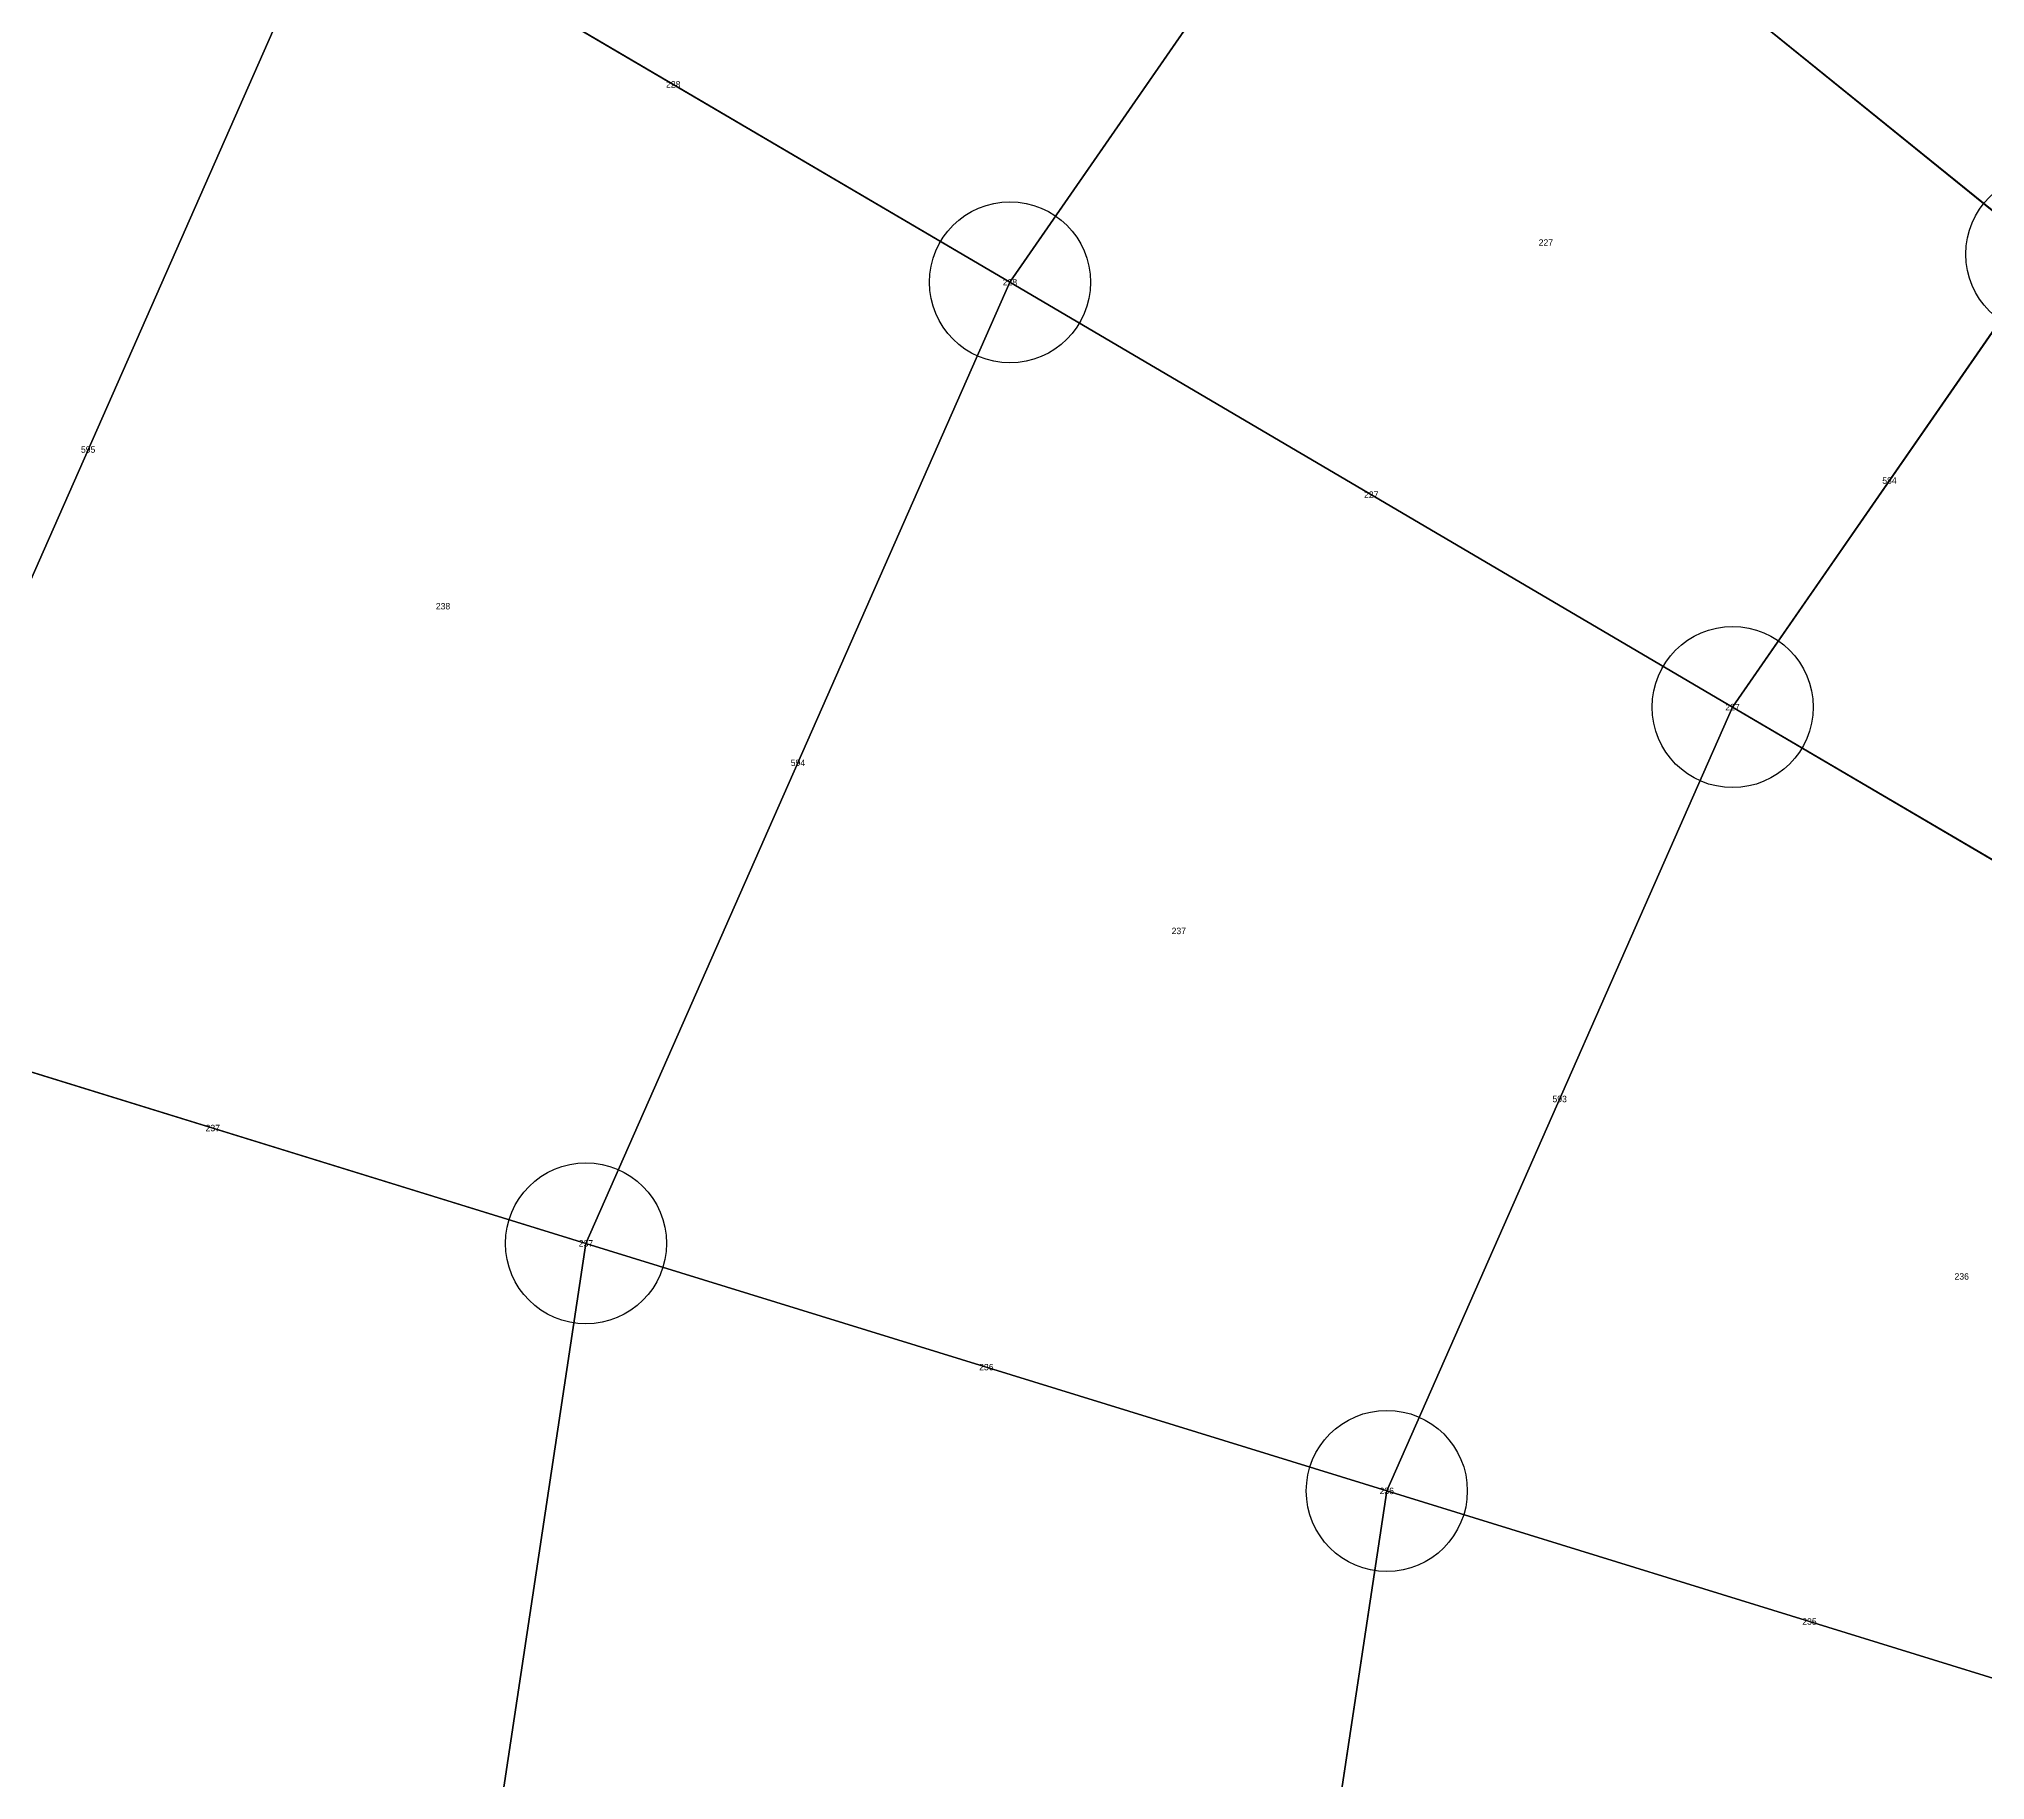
# Model space of a CAD drawing. Extents: x -2.75 to 2.75, y -2.5 to 2.5.
# Drawn here: x -1.518 to -0.913, y 0.25 to 0.79 of the extents above; entities that cross this region are included whole.
import ezdxf
from ezdxf.enums import TextEntityAlignment as Align

# ---------------------------------------------------------------- set-up
doc = ezdxf.new("R2010")
doc.units = 0
doc.header["$MEASUREMENT"] = 0
doc.header["$PDMODE"] = 33
doc.header["$PDSIZE"] = 0.05
for name, color, linetype in [('BRANCHE INTERNO', 7, 'Continuous'), ('BRANCHES-Index', 7, 'Continuous'), ('Faces', 7, 'Continuous'), ('Faces-Index', 7, 'Continuous'), ('NODI-Index', 7, 'Continuous'), ('NODO INTRADOSSO INTERNO', 7, 'Continuous')]:
    doc.layers.add(name, color=color, linetype=linetype)

msp = doc.modelspace()

# ---------------------------------------------------------------- linework, layer by layer
at = {"layer": 'BRANCHE INTERNO'}
for p, q in [((-1.09678, 0.88731, 2.24522), (-1.21622, 0.71488, 2.24522)), ((-0.89445, 0.72362, 2.38905), (-1.09678, 0.88731, 2.24522)), ((-1.4253, 0.83777, 2.07314), (-1.57958, 0.48812, 2.07314)), ((-1.21622, 0.71488, 2.24522), (-1.4253, 0.83777, 2.07314)), ((-0.89445, 0.72362, 2.38905), (-0.99186, 0.583, 2.38905)), ((-1.21622, 0.71488, 2.24522), (-1.34787, 0.41652, 2.24522)), ((-0.99186, 0.583, 2.38905), (-1.21622, 0.71488, 2.24522)), ((-0.99186, 0.583, 2.38905), (-1.09922, 0.33968, 2.38905)), ((-0.75502, 0.44379, 2.50285), (-0.99186, 0.583, 2.38905)), ((-1.34787, 0.41652, 2.24522), (-1.57958, 0.48812, 2.07314)), ((-1.34787, 0.41652, 2.24522), (-1.41076, 0, 2.24522)), ((-1.09922, 0.33968, 2.38905), (-1.34787, 0.41652, 2.24522)), ((-1.09922, 0.33968, 2.38905), (-1.15051, 0, 2.38905)), ((-0.83674, 0.25857, 2.50285), (-1.09922, 0.33968, 2.38905))]:
    msp.add_line(p, q, dxfattribs=at)
at = {"layer": 'Faces'}
for points in [[(-1.09678, 0.88731, 2.24522), (-1.21622, 0.71488, 2.24522), (-1.4253, 0.83777, 2.07314), (-1.28532, 1.03985, 2.07314)], [(-0.83368, 0.79287, 2.38905), (-0.89445, 0.72362, 2.38905), (-1.09678, 0.88731, 2.24522), (-1.02226, 0.97223, 2.24522)], [(-1.4253, 0.83777, 2.07314), (-1.57958, 0.48812, 2.07314), (-1.79142, 0.55358, 1.875), (-1.61644, 0.95012, 1.875)], [(-0.89445, 0.72362, 2.38905), (-0.99186, 0.583, 2.38905), (-1.21622, 0.71488, 2.24522), (-1.09678, 0.88731, 2.24522)], [(-1.21622, 0.71488, 2.24522), (-1.34787, 0.41652, 2.24522), (-1.57958, 0.48812, 2.07314), (-1.4253, 0.83777, 2.07314)], [(-0.68087, 0.55083, 2.50285), (-0.75502, 0.44379, 2.50285), (-0.99186, 0.583, 2.38905), (-0.89445, 0.72362, 2.38905)], [(-0.99186, 0.583, 2.38905), (-1.09922, 0.33968, 2.38905), (-1.34787, 0.41652, 2.24522), (-1.21622, 0.71488, 2.24522)], [(-0.75502, 0.44379, 2.50285), (-0.83674, 0.25857, 2.50285), (-1.09922, 0.33968, 2.38905), (-0.99186, 0.583, 2.38905)], [(-1.34787, 0.41652, 2.24522), (-1.41076, 0, 2.24522), (-1.65328, 0, 2.07314), (-1.57958, 0.48812, 2.07314)], [(-1.09922, 0.33968, 2.38905), (-1.15051, 0, 2.38905), (-1.41076, 0, 2.24522), (-1.34787, 0.41652, 2.24522)], [(-0.83674, 0.25857, 2.50285), (-0.87578, 0, 2.50285), (-1.15051, 0, 2.38905), (-1.09922, 0.33968, 2.38905)]]:
    msp.add_3dface(points, dxfattribs=at)
at = {"layer": 'NODO INTRADOSSO INTERNO'}
for p in [(-0.89445, 0.72362, 2.38905), (-1.21622, 0.71488, 2.24522), (-0.99186, 0.583, 2.38905), (-1.34787, 0.41652, 2.24522), (-1.09922, 0.33968, 2.38905)]:
    msp.add_point(p, dxfattribs=at)

# ---------------------------------------------------------------- texts
at = {"layer": 'BRANCHES-Index'}
for s, p in [('228', (-1.32076, 0.77632, 2.15918)), ('595', (-1.50244, 0.66294, 2.07314)), ('584', (-0.94315, 0.65331, 2.38905)), ('227', (-1.10404, 0.64894, 2.31714)), ('594', (-1.28205, 0.5657, 2.24522)), ('593', (-1.04554, 0.46134, 2.38905)), ('237', (-1.46373, 0.45232, 2.15918)), ('236', (-1.22355, 0.3781, 2.31714)), ('235', (-0.96798, 0.29912, 2.44595))]:
    msp.add_text(s, height=0.002, dxfattribs=at).set_placement(p, align=Align.MIDDLE_CENTER)
at = {"layer": 'Faces-Index'}
for s, p in [('227', (-1.04983, 0.7272, 2.31714)), ('238', (-1.39224, 0.61432, 2.15918)), ('237', (-1.16379, 0.51352, 2.31714)), ('236', (-0.92071, 0.40626, 2.44595))]:
    msp.add_text(s, height=0.002, dxfattribs=at).set_placement(p, align=Align.MIDDLE_CENTER)
at = {"layer": 'NODI-Index'}
for s, p in [('228', (-1.21622, 0.71488, 2.24522)), ('227', (-0.99186, 0.583, 2.38905)), ('237', (-1.34787, 0.41652, 2.24522)), ('236', (-1.09922, 0.33968, 2.38905))]:
    msp.add_text(s, height=0.002, dxfattribs=at).set_placement(p, align=Align.MIDDLE_CENTER)

doc.saveas('drawing.dxf')
